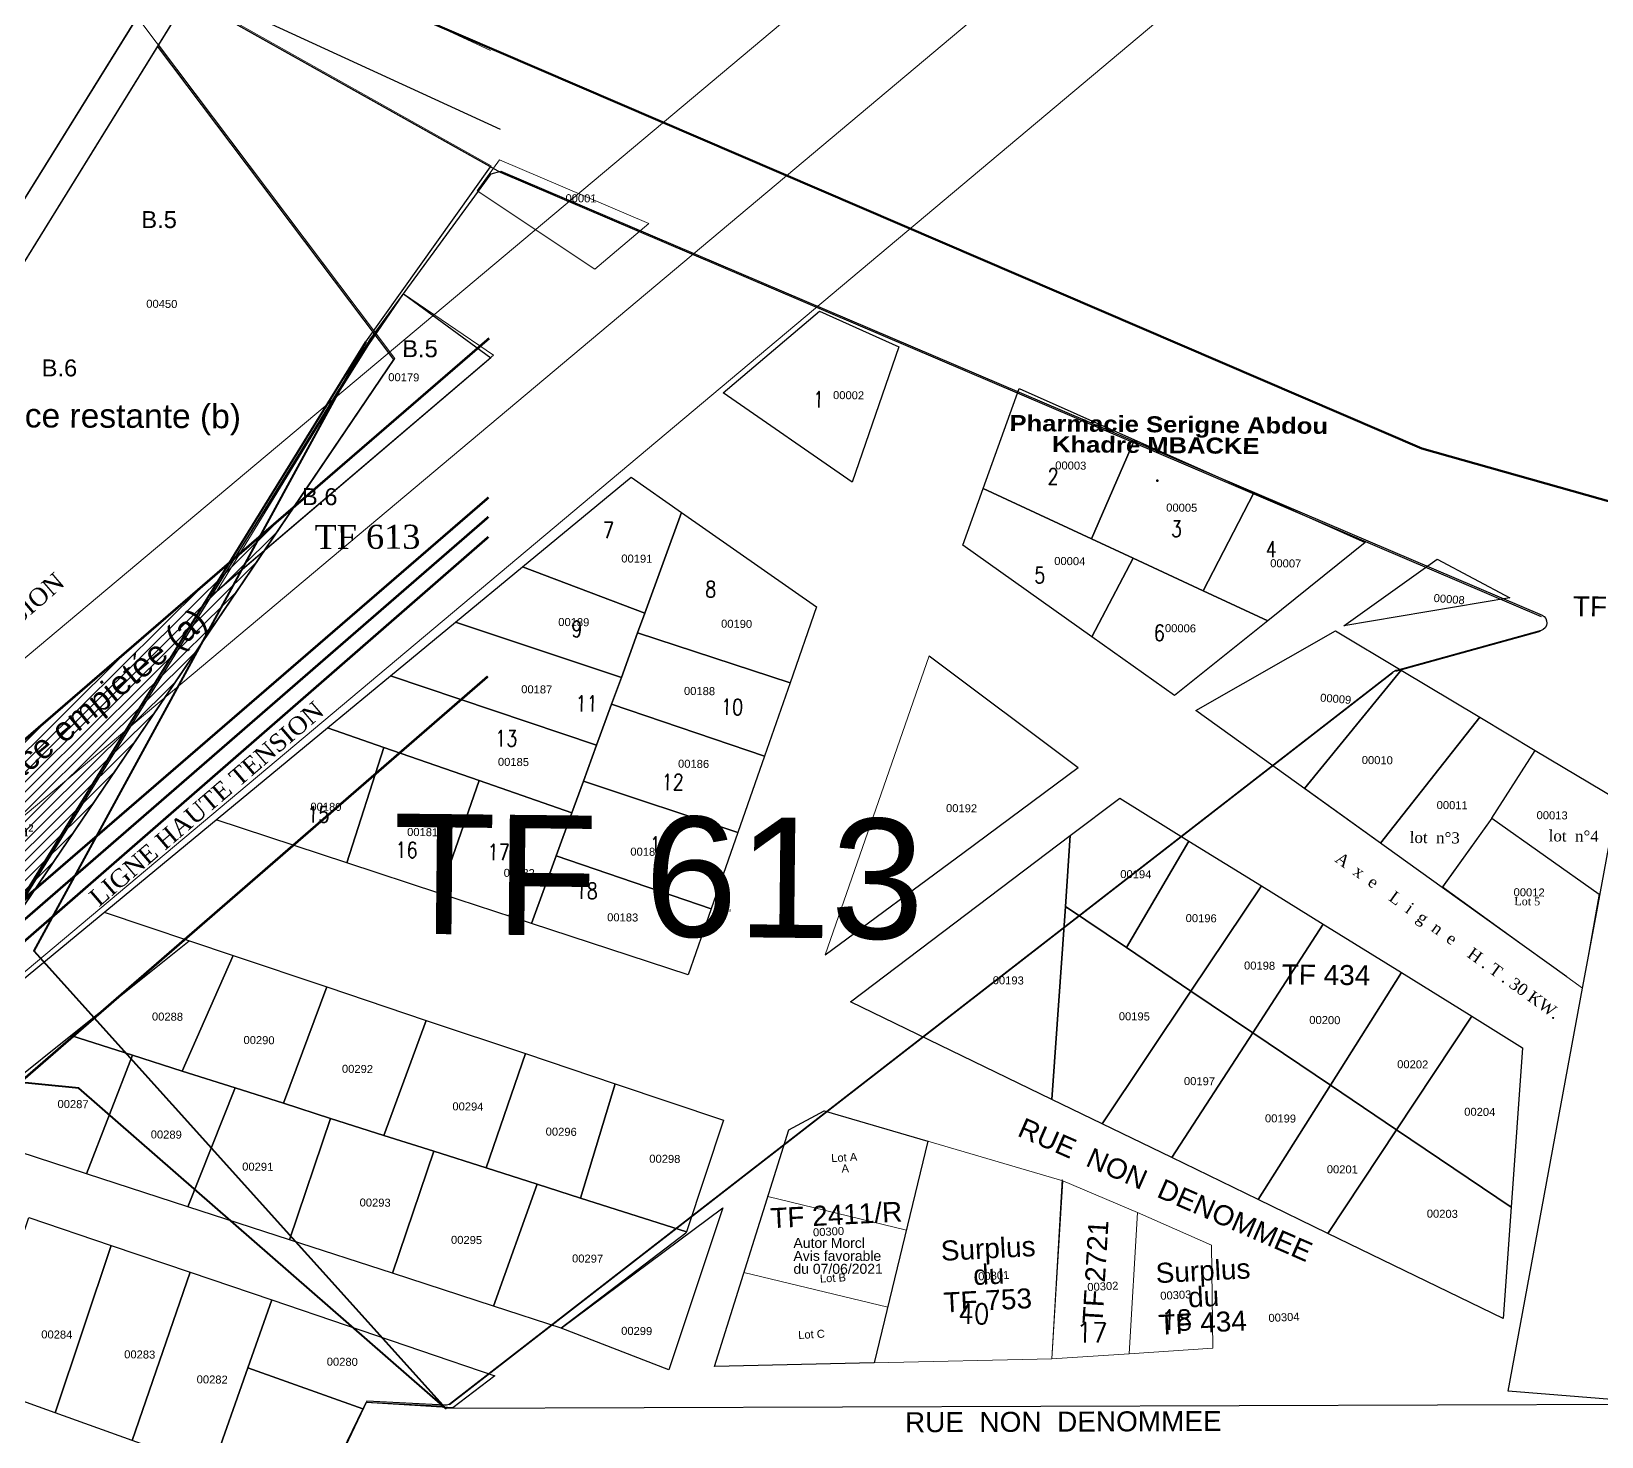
# Model space of a CAD drawing. Header units: metres. Extents: x 251686 to 255059, y 1627526 to 1631912.
# Drawn here: x 253995.3 to 254191.5, y 1628502.6 to 1628678.1 of the extents above; entities that cross this region are included whole.
import ezdxf
from ezdxf.enums import TextEntityAlignment as Align

# ---------------------------------------------------------------- set-up
doc = ezdxf.new("R2010")
doc.units = ezdxf.units.M
doc.header["$MEASUREMENT"] = 0
for name, color, linetype in [('A_revoir_niveau_0', 7, 'Continuous'), ('limites_parcelles', 7, 'Continuous'), ('limites_sections', 7, 'Continuous'), ('limites_tf', 7, 'Continuous'), ('numero_lot', 7, 'Continuous'), ('numero_parcelle', 7, 'Continuous'), ('toponymie', 7, 'Continuous')]:
    doc.layers.add(name, color=color, linetype=linetype)
for name, color, linetype, lineweight in [('Autorisation de Morceller', 7, 'Continuous', 0), ('Bat-dur', 7, 'Continuous', 0), ('Cotation Linéaire', 7, 'Continuous', 0), ('emprise_ht_pik_rufisque', 7, 'Continuous', 0), ('Limite L D TF', 5, 'Continuous', 13), ('LimiteTF', 4, 'Continuous', 13), ('LOTIS', 7, 'Continuous', 0), ('Légendes', 7, 'Continuous', 0), ('MORCELLEMENT', 7, 'Continuous', 0), ('Nom_rues', 7, 'Continuous', 0), ('Numero_TF', 7, 'Continuous', 0), ('Parcelles_Ruf', 7, 'Continuous', 0), ('POTEAU H.T', 1, 'Continuous', 30), ('ROUTE BITUME', 4, 'Continuous', 30), ('Régularisation', 1, 'Continuous', 40), ('superficie occpee par la SENELEC', 6, 'Continuous', 40), ('Traitement', 7, 'Continuous', 0)]:
    doc.layers.add(name, color=color, linetype=linetype, lineweight=lineweight)
doc.layers.add('Lignes HT Vectorisées', color=6, linetype='Continuous', lineweight=0, true_color=0xff00ff)
doc.styles.add('CovaListArial', font='FANCY.shx', dxfattribs={"height": 2.116667})
doc.styles.get("Standard").update_dxf_attribs({"font": 'txt.shx'})
doc.styles.add('Style-Arial', font='arial.ttf')
doc.styles.add('Style-Arial Black', font='')
doc.styles.add('Style-FANCY', font='times.ttf')
doc.styles.add('Style-STANDARD', font='STANDARD.shx')
doc.styles.add('StyleArial', font='arial.ttf')
doc.styles.get('Style-Arial Black').set_extended_font_data('Arial Black')
pattern_1 = [(45, (36.678519, -6.890117999999998), (-0.0618731868567072, 0.0618731868567072), [])]

# ---------------------------------------------------------------- blocks, each defined once
blk = doc.blocks.new('*U80')
at = {"layer": 'Parcelles_Ruf'}
for points in [[(8.755189, 26.629339, 5e-05), (27.327307, 18.366291, 5e-05), (20.489506, 12.76814, 5e-05), (5.915375, 22.789315, 5e-05)], [(-27.327303, -26.629396, 5e-05), (-7.543409, 4.581378, 5e-05), (-3.486517, 10.068556, 5e-05), (7.64073, 2.233151, 5e-05)]]:
    blk.add_3dface(points, dxfattribs=at)
blk = doc.blocks.new('*U86')
at = {"layer": 'LimiteTF', "color": 5, "linetype": 'Continuous', "lineweight": 30}
for p, q in [((-2.795924, 9.377816), (-1.300355, 11.471031)), ((-1.300355, 11.471031), (-1.18072, 11.505284)), ((-1.180721, 11.505284), (11.887851, 6.092053)), ((-7.882678, 0.965442), (-2.800132, 9.371423)), ((11.877272, 5.903575), (10.074816, 5.384165)), ((10.040383, 5.366438), (-1.650024, -3.901211))]:
    blk.add_line(p, q, dxfattribs=at)
at = {"layer": 'LimiteTF', "color": 5, "linetype": 'Continuous', "lineweight": 30, "flags": 128}
blk.add_lwpolyline([(-1.716286, -3.922762), (-2.69315, -3.8823), (-2.69315, -3.8823), (-6.188048, -11.451939)], dxfattribs=at)
at = {"layer": 'LimiteTF', "color": 5, "linetype": 'Continuous', "lineweight": 30, "extrusion": (0, 0, -1)}
for centre, start, end in [((2.714558, 9.319682), 31.158609, 35.545201), ((-11.849582, 5.999665), 112.500193, 253.924715), ((1.712147, -3.822848), 231.594142, 272.371842)]:
    blk.add_arc(centre, 0.1, start, end, dxfattribs=at)
at = {"layer": 'LimiteTF', "color": 5, "linetype": 'Continuous', "lineweight": 30}
blk.add_arc((10.102506, 5.288075), 0.1, 106.075285, 128.405858, dxfattribs=at)
blk = doc.blocks.new('*U85')
at = {"layer": 'LimiteTF', "color": 5, "linetype": 'Continuous', "lineweight": 30, "xscale": 10, "yscale": 10, "zscale": 10, "rotation": 359.3981}
blk.add_blockref('*U86', (96.339031, -0.393689), dxfattribs=at)
blk = doc.blocks.new('*U103')
at = {"lineweight": 0, "ltscale": 10}
h = blk.add_hatch(dxfattribs=at)
h.set_pattern_fill('ANSI31', color=2, pattern_type=2)
h.set_pattern_definition(pattern_1)
h.paths.add_polyline_path([(4.940243230394115, -2.412007330101914), (-2.145328616930783, -8.585068864776986), (-0.5740138481123723, -9.205577514105244), (1.715086840315051, -7.211277023830915)])
h.paths.add_polyline_path([(0.4815962941574982, -6.760589586629066), (0.481771055430727, -6.783436048979637), (0.4819458167003178, -6.806282511330208), (0.3912747276444861, -6.837198009568965), (0.3933369124279125, -7.106786497519351, -0.4164557489894626), (0.4142215537904123, -7.127511995320674, -0.9999999999999998), (0.3727693454748078, -7.127511995320674, -0.4119749250386742), (0.3933369124206365, -7.106786497519351), (0.3912747276444861, -6.837198009568965), (0.3006036385959305, -6.868113507807719), (0.3004288773227017, -6.845267045428045), (0.3002541160567489, -6.822420583048368)])
h.paths.add_polyline_path([(0.6716523056529696, -6.637128380825742), (1.687117023291648, -6.629360705352154), (1.684709868921344, -6.314674495864892), (0.6692451512681146, -6.322442171309376)], flags=9)
h = blk.add_hatch(dxfattribs=at)
h.set_pattern_fill('ANSI31', color=2, pattern_type=2)
h.set_pattern_definition(pattern_1)
h.paths.add_polyline_path([(1.283041666134521, -7.854191989812533), (1.715086840315051, -7.211277023830915), (-0.5740138481123723, -9.205577514105244), (-0.3583881522354204, -9.290727613872148)])
h = blk.add_hatch(dxfattribs=at)
h.set_pattern_fill('ANSI31', color=2, pattern_type=2)
h.set_pattern_definition(pattern_1)
h.paths.add_polyline_path([(0.8377439824762403, -8.516827663697768), (1.283041666145436, -7.854191989812533), (-0.3583881522354204, -9.290727613872148), (-0.140849791092478, -9.376633020816369)])
h = blk.add_hatch(dxfattribs=at)
h.set_pattern_fill('ANSI31', color=2, pattern_type=2)
h.set_pattern_definition(pattern_1)
h.paths.add_polyline_path([(0.6997467913824948, -8.722177624120379), (0.8377439824762403, -8.516827663697768), (-0.140849791092478, -9.376633020816369), (0.0939836949182791, -9.46936823343276)])
at = {"color": 2, "lineweight": 0, "ltscale": 10, "flags": 128}
for points in [[(1.30241, 7.506375), (-1.336411, 8.970377), (-0.873562, 8.837548), (-0.974463, 8.668591)], [(3.849123, 5.167233), (6.766863, 3.973559), (6.517786, 4.193907), (6.437809, 4.042812)]]:
    blk.add_lwpolyline(points, dxfattribs=at)
for points in [[(-0.13193, 4.962542), (-4.986409, -7.463133), (0.093984, -9.469368), (0.699747, -8.722178), (6.185739, -0.558618), (2.130388, 4.77532), (0.71608, 5.209306), (0.385645, 4.827385), (-0.13193, 4.962542)], [(2.952021, 3.69464), (2.130388, 4.77532), (0.71608, 5.209306), (0.385645, 4.827385), (-0.13193, 4.962542), (-3.081222, -2.586557), (-2.328527, -1.332666), (-0.811341, -2.417331), (2.952021, 3.69464)], [(3.292087, 4.246932), (3.663029, 4.077573), (-0.465849, -2.657532), (0.125349, -3.103299), (-1.101683, -5.150605), (-1.089287, -5.876714), (-1.676583, -6.081999), (-4.128617, -4.331378), (-2.328527, -1.332666), (-0.811341, -2.417331), (3.292087, 4.246932)], [(3.215681, 3.347851), (-0.465849, -2.657532), (0.125349, -3.103299), (-1.101683, -5.150605), (-1.089287, -5.876714), (-1.676583, -6.081999), (-3.842654, -4.53554), (-4.986409, -7.463133), (-2.145329, -8.585069), (0.093984, -9.469368), (0.699747, -8.722178), (4.940243, -2.412007), (6.185739, -0.558618), (3.215681, 3.347851)]]:
    blk.add_lwpolyline(points, close=True, dxfattribs=at)
at = {"layer": 'Bat-dur', "color": 2, "lineweight": 0, "ltscale": 10, "flags": 128}
for points in [[(-2.244228, 5.545252), (-1.992482, 6.400811), (-1.766063, 6.888414), (0.833891, 5.364298), (0.674238, 4.996635), (0.320935, 4.844767), (-0.132506, 4.961068), (-2.244228, 5.545252)], [(-2.244228, 5.545252), (-1.992482, 6.400811), (-1.766063, 6.888414), (0.833891, 5.364298), (0.674238, 4.996635), (0.320935, 4.844767), (-0.132506, 4.961068), (-2.244228, 5.545252)], [(-2.244228, 5.545252), (-1.992482, 6.400811), (-1.766063, 6.888414), (0.833891, 5.364298), (0.674238, 4.996635), (0.320935, 4.844767), (-0.132506, 4.961068), (-2.244228, 5.545252)], [(-1.964232, 5.467794), (-0.132506, 4.961068)]]:
    blk.add_lwpolyline(points, dxfattribs=at)
at = {"layer": 'POTEAU H.T', "color": 2, "lineweight": 0, "ltscale": 10, "const_width": 0.030001, "flags": 128}
for points in [[(7.364841, -0.29966), (-4.027949, -10.225238)], [(7.364841, -2.289123), (-1.744402, -10.225238)], [(-1.426188, -10.225238), (7.364841, -2.531564)], [(7.364841, -2.782035), (-1.106695, -10.225238)], [(0.851495, -10.225238), (7.364841, -4.524931)]]:
    blk.add_lwpolyline(points, dxfattribs=at)
at = {"layer": 'ROUTE BITUME', "color": 2, "lineweight": 0, "ltscale": 10, "flags": 128}
for points in [[(-2.814588, 10.240186), (-0.768388, 9.12171), (3.2758, 6.944873), (7.364841, 5.075337)], [(7.364841, 4.087717), (2.888813, 6.156212), (-1.158523, 8.277853), (-3.223569, 9.428336)], [(-3.124996, 9.588099), (-1.067052, 8.439151), (2.954675, 6.325035), (7.364841, 4.285938)], [(7.364841, 3.29488), (2.606685, 5.4847), (-1.460841, 7.623117), (-2.549488, 8.20642), (-3.59182, 8.786757)], [(-2.471897, 7.845942), (-3.254159, 4.806805), (-4.010495, 1.999096), (-4.533017, -0.047874), (-5.65842, -4.345234), (-7.379816, -10.225238)], [(-6.755017, -10.225238), (-5.136902, -4.588537), (-4.069038, -0.455564), (-3.467279, 1.87343), (-2.760789, 4.60777), (-2.059003, 7.323906)]]:
    blk.add_lwpolyline(points, dxfattribs=at)
at = {"layer": 'ROUTE BITUME', "color": 2, "lineweight": 0, "ltscale": 10}
for centre, radius, start, end in [((-3.263352, 7.864174), 0.7916655051981282, 358.680362, 25.614296), ((-1.171872, 6.297922), 1.356334915470531, 102.301214, 130.84876)]:
    blk.add_arc(centre, radius, start, end, dxfattribs=at)
at = {"color": 2, "lineweight": 0, "char_height": 0.147386, "width": 3.725282, "attachment_point": 1}
for s, insert, rotation in [('\\fTimes New Roman|b0|i0|c00|p23;RN1 VERS DAKAR', (-0.28244, 8.645458), 330.91694175824085), ('\\fTimes New Roman|b0|i0|c00|p23;ROUTE BITUMEE', (-2.957317, 5.06994), 75.46709785881028), ('\\fTimes New Roman|b0|i0|c00|p23;RN1 VERS THIES', (3.957601, 5.341779), 337.9525073871286), ('\\fTimes New Roman|b0|i0|c00|p23;ROUTE BITUMEE', (-5.111066, -2.960492), 75.46709785881028)]:
    blk.add_mtext(s, dxfattribs=dict(at, insert=insert, rotation=rotation))
at = {"color": 2, "lineweight": 0, "char_height": 0.211671, "attachment_point": 4, "line_spacing_factor": 0.6, "style": 'CovaListArial'}
for s, insert in [('\\fArial|b0|i0|c00|p39;B.3', (0.739632, 5.401724)), ('\\fArial|b0|i0|c00|p39;B.1', (-0.150264, 5.108611)), ('\\fArial|b0|i0|c00|p39;B.4', (2.20117, 4.981585)), ('\\fArial|b0|i0|c00|p39;B.2', (0.490339, 4.639611)), ('\\fArial|b0|i0|c00|p39;B.5', (6.278329, -0.435732)), ('\\fArial|b0|i0|c00|p39;B.6', (5.032833, -2.289121)), ('\\fArial|b0|i0|c00|p39;B.10', (-5.493074, -7.592987)), ('\\fArial|b0|i0|c00|p39;B.9', (-2.783527, -8.675372)), ('\\fArial|b0|i0|c00|p39;B.7', (0.947548, -8.57282)), ('\\fArial|b0|i0|c00|p39;B.8', (0.309987, -9.426156))]:
    blk.add_mtext(s, dxfattribs=dict(at, insert=insert))
at = {"color": 2, "lineweight": 0, "char_height": 0.300007, "attachment_point": 7, "line_spacing_factor": 0.6}
for s, insert, rotation in [('\\fArial|b0|i0|c00|p39;surface restante (b)', (-0.69312, -0.483062), 65.21257818678991), ('\\fArial|b0|i0|c00|p39;surface empietée (a)', (0.977467, -6.416953), 39.64904317427363)]:
    blk.add_mtext(s, dxfattribs=dict(at, insert=insert, rotation=rotation))
at = {"color": 2, "lineweight": 0, "attachment_point": 7, "line_spacing_factor": 0.6}
for s, insert, char_height in [('\\fArial|b0|i0|c00|p39;surface restante (b)', (0.633491, -1.527743), 0.300007), ('\\fArial|b0|i0|c00|p39;Echelle 1/250', (-2.597987, -9.747882), 0.200004)]:
    blk.add_mtext(s, dxfattribs=dict(at, insert=insert, char_height=char_height))
at = {"layer": 'Légendes', "color": 2, "lineweight": 0, "attachment_point": 1}
for s, insert, char_height, width, rotation in [('\\fTimes New Roman|b0|i0|c00|p23;TF 2759R', (-1.834998, 5.781052), 0.200004, 22.351694, 0.43825957979509106), ('\\fTimes New Roman|b0|i0|c00|p23;TF 2400', (-2.452027, 5.11615), 0.300007, 22.351694, 0.43825957979509106), ('\\fTimes New Roman|b0|i0|c00|p23;TF 2400', (-6.398106, 0.382165), 0.300007, 22.351694, 0.43825957979509106), ('\\fTimes New Roman|b0|i0|c00|p23;TF 613', (5.192003, -2.642306), 0.300007, 22.351694, 0.43825957979509106), ('\\fTimes New Roman|b0|i0|c00|p23;TF 2160', (-2.950903, -3.541216), 0.45001, 5.587923, 0.43825957979509106), ('\\fTimes New Roman|b0|i0|c00|p23;LIGNE HAUTE TENSION', (2.372954, -7.264996), 0.221078, 5.587923, 40.83824549619084), ('\\fTimes New Roman|b0|i0|c00|p23;TF 500R', (-4.777421, -8.555171), 0.200004, 22.351694, 0.43825957979509106)]:
    blk.add_mtext(s, dxfattribs=dict(at, insert=insert, char_height=char_height, width=width, rotation=rotation))
at = {"layer": 'superficie occpee par la SENELEC', "color": 2, "lineweight": 0, "insert": (0.732231, -6.405352), "char_height": 0.147386, "width": 3.725282, "attachment_point": 1, "rotation": 0.43825957979509106}
blk.add_mtext('\\fTimes New Roman|b0|i0|c00|p23;1037,11m²', dxfattribs=at)
blk = doc.blocks.new('*U102')
at = {"layer": 'Limite L D TF', "color": 2, "linetype": 'Continuous', "lineweight": 0, "flags": 128}
blk.add_lwpolyline([(11.134874, 14.529375), (7.1186, 7.88375), (7.7126, 7.44175), (6.4986, 5.38675), (6.5156, 4.66075), (5.8856, 4.45175), (3.747502, 5.985277), (2.635478, 3.067794), (2.6536, 3.05675), (7.732369, 1.088266), (8.3216, 1.82775), (13.4026, 10.24575), (14.937218, 12.447482), (11.134874, 14.529375)], close=True, dxfattribs=at)
at = {"layer": 'ROUTE BITUME', "color": 2, "lineweight": 0, "ltscale": 10, "rotation": 0.3633}
blk.add_blockref('*U103', (7.567589, 10.544182), dxfattribs=at)

msp = doc.modelspace()

# ---------------------------------------------------------------- linework, layer by layer
at = {"layer": 'A_revoir_niveau_0', "color": 7}
msp.add_line((254177.781418, 1628579.812164), (254191.21141, 1628570.342878), dxfattribs=at)
at = {"layer": 'A_revoir_niveau_0', "color": 1, "lineweight": 30, "ltscale": 10, "flags": 128}
msp.add_lwpolyline([(254011.055122, 1628676.309282), (253973.99005, 1628616.409286), (253979.88342, 1628611.927032), (253967.527943, 1628591.505246), (253967.62167, 1628584.2437), (253961.740209, 1628582.215327), (253940.14409, 1628597.769983), (253928.584719, 1628568.541946), (253956.948558, 1628557.204368), (253979.304662, 1628548.268198), (253985.393356, 1628555.714813), (254028.06073, 1628618.63938), (254040.592762, 1628637.121247), (254011.055122, 1628676.309282)], close=True, dxfattribs=at)
at = {"layer": 'A_revoir_niveau_0', "color": 3, "linetype": 'Continuous', "lineweight": 0, "flags": 128}
msp.add_lwpolyline([(254094.502959, 1628562.768202), (254107.476789, 1628600.095006)], dxfattribs=at)
at = {"layer": 'A_revoir_niveau_0', "color": 1, "const_width": 0.0015, "flags": 128}
msp.add_lwpolyline([(254177.781418, 1628579.812164), (254191.21141, 1628570.342878), (254189.139124, 1628558.605551), (254171.622495, 1628571.237196), (254177.781418, 1628579.812164)], close=True, dxfattribs=at)
at = {"layer": 'A_revoir_niveau_0', "color": 7, "flags": 128}
msp.add_lwpolyline([(254177.781418, 1628579.812164), (254191.21141, 1628570.342878)], dxfattribs=at)
at = {"layer": 'A_revoir_niveau_0', "color": 1, "linetype": 'Continuous', "lineweight": 120}
msp.add_point((254136, 1628622), dxfattribs=at)
at = {"layer": 'Autorisation de Morceller', "color": 1, "linetype": 'Continuous', "lineweight": 13, "flags": 128}
msp.add_lwpolyline([(254094.37, 1628543.25), (254107.33, 1628539.46), (254104.64, 1628528.36), (254102.31, 1628518.73), (254100.63, 1628511.79), (254080.64, 1628511.3), (254084.34, 1628523.08), (254087.31, 1628532.55), (254089.93, 1628540.88), (254094.37, 1628543.25)], close=True, dxfattribs=at)
at = {"layer": 'Autorisation de Morceller', "color": 1, "linetype": 'Continuous', "lineweight": 13}
msp.add_3dface([(254104.64, 1628528.36), (254102.31, 1628518.73), (254084.34, 1628523.08), (254087.31, 1628532.55)], dxfattribs=at)
at = {"layer": 'emprise_ht_pik_rufisque', "color": 1}
for p, q in [((253915.366918, 1628533.451526), (254251.221757, 1628815.265049)), ((254251.86931, 1628776.646285), (253925.76349, 1628503.013099))]:
    msp.add_line(p, q, dxfattribs=at)
at = {"layer": 'Lignes HT Vectorisées', "color": 5, "flags": 128}
msp.add_lwpolyline([(252238.115739, 1628531.228315), (252321.664095, 1628595.659757), (252410.120553, 1628620.071574), (252571.302761, 1628537.021918), (252902.604681, 1628559.741733), (253211.374286, 1628546.512525), (253598.517543, 1628531.074514), (253921.490958, 1628519.009106), (254251.545533, 1628795.955667)], dxfattribs=at)
at = {"layer": 'limites_parcelles'}
for p, q in [((254140.787846, 1628593.27304), (254158.276935, 1628603.242075)), ((254158.276935, 1628603.242075), (254166.487463, 1628598.318686)), ((254166.487463, 1628598.318686), (254154.374133, 1628583.524346)), ((254171.5879, 1628571.186356), (254140.787846, 1628593.27304)), ((254163.86799, 1628576.722295), (254176.28749, 1628592.454973)), ((254176.28749, 1628592.454973), (254183.225386, 1628588.295964)), ((253980.243357, 1628548.167079), (254032.279667, 1628591.100445)), ((254032.279667, 1628591.100445), (254039.323542, 1628588.657166)), ((254039.323542, 1628588.657166), (254034.703696, 1628574.25666)), ((254177.781418, 1628579.812164), (254183.225386, 1628588.295964)), ((254183.225386, 1628588.295964), (254193.502258, 1628582.145976)), ((254034.703696, 1628574.25666), (254018.361087, 1628579.616705)), ((254177.781418, 1628579.812164), (254171.5879, 1628571.186356)), ((254187.189935, 1628560.011156), (254171.5879, 1628571.186356)), ((254004.387723, 1628568.087764), (254020.49677, 1628562.678422)), ((254000.214164, 1628552.670954), (254015.026427, 1628564.515338)), ((254020.49677, 1628562.678422), (254014.136643, 1628548.236079)), ((254007.917909, 1628550.22079), (254000.214164, 1628552.670954)), ((254014.136643, 1628548.236079), (254007.917909, 1628550.22079))]:
    msp.add_line(p, q, dxfattribs=at)
at = {"layer": 'limites_parcelles', "flags": 128}
for points in [[(254133.125482, 1628627.10018), (254148.044914, 1628620.465099), (254141.728044, 1628608.252105), (254132.991198, 1628612.312905), (254127.786749, 1628614.716995), (254133.125482, 1628627.10018)], [(254127.786749, 1628614.716995), (254132.991198, 1628612.312905), (254127.82914, 1628602.487647), (254111.689926, 1628613.925026), (254114.233603, 1628621.00785), (254127.786749, 1628614.716995)], [(254076.536659, 1628618.026242), (254093.402286, 1628606.251314), (254090.093512, 1628596.756688), (254071.050203, 1628602.984836), (254071.945796, 1628605.445271), (254076.536659, 1628618.026242)], [(254071.945796, 1628605.445271), (254071.050203, 1628602.984836), (254069.032385, 1628597.426388), (254048.285987, 1628604.302248), (254056.667462, 1628611.224173), (254071.945796, 1628605.445271)], [(254141.728044, 1628608.252105), (254149.818253, 1628604.508024), (254138.151658, 1628595.150595), (254127.82914, 1628602.487647), (254132.991198, 1628612.312905), (254141.728044, 1628608.252105)], [(254069.032385, 1628597.426388), (254067.797677, 1628594.08957), (254065.924108, 1628588.93958), (254040.156756, 1628597.597671), (254048.285987, 1628604.302248), (254069.032385, 1628597.426388)], [(254090.093512, 1628596.756688), (254086.897949, 1628587.570854), (254067.797677, 1628594.08957), (254069.032385, 1628597.426388), (254071.050203, 1628602.984836), (254090.093512, 1628596.756688)], [(254065.924108, 1628588.93958), (254064.287587, 1628584.467057), (254062.846452, 1628580.512448), (254051.229447, 1628584.533304), (254039.323542, 1628588.657166), (254032.279667, 1628591.100445), (254040.156756, 1628597.597671), (254065.924108, 1628588.93958)], [(254189.139124, 1628558.605551), (254190.784129, 1628567.460895), (254193.462429, 1628581.930659), (254196.603432, 1628598.911046), (254217.484445, 1628587.271193), (254216.962145, 1628543.107284), (254216.053218, 1628541.28455), (254206.214189, 1628506.125263), (254179.823201, 1628508.247597), (254189.139124, 1628558.605551)], [(254086.897949, 1628587.570854), (254083.568762, 1628578.036445), (254064.287587, 1628584.467057), (254065.924108, 1628588.93958), (254067.797677, 1628594.08957), (254086.897949, 1628587.570854)], [(254062.846452, 1628580.512448), (254060.870295, 1628575.113551), (254057.792534, 1628566.676421), (254046.332785, 1628570.435659), (254051.229447, 1628584.533304), (254062.846452, 1628580.512448)], [(254083.568762, 1628578.036445), (254080.249572, 1628568.501932), (254060.870295, 1628575.113551), (254062.846452, 1628580.512448), (254064.287587, 1628584.467057), (254083.568762, 1628578.036445)], [(254125.111147, 1628577.66301), (254131.299166, 1628582.318026), (254139.932573, 1628576.96842), (254132.124418, 1628563.661085), (254124.498724, 1628568.800194), (254125.111147, 1628577.66301)], [(254129.10496, 1628541.644561), (254122.807405, 1628544.699999), (254124.498724, 1628568.800194), (254132.124418, 1628563.661085), (254140.196894, 1628558.217341), (254129.10496, 1628541.644561)], [(254032.204697, 1628558.74661), (254026.783444, 1628544.204478), (254020.754046, 1628546.127219), (254014.136643, 1628548.236079), (254020.49677, 1628562.678422), (254032.204697, 1628558.74661)], [(254044.639974, 1628554.567229), (254039.330473, 1628540.193917), (254032.673287, 1628542.32319), (254026.783444, 1628544.204478), (254032.204697, 1628558.74661), (254044.639974, 1628554.567229)], [(254057.035573, 1628550.41826), (254052.106831, 1628536.120968), (254045.569204, 1628538.208997), (254039.330473, 1628540.193917), (254044.639974, 1628554.567229), (254057.035573, 1628550.41826)], [(254014.136643, 1628548.236079), (254020.754046, 1628546.127219), (254014.839657, 1628531.280261), (254002.183797, 1628535.401948), (254007.917909, 1628550.22079), (254014.136643, 1628548.236079)], [(254057.035573, 1628550.41826), (254068.255266, 1628546.651527), (254063.906513, 1628532.358183), (254058.515006, 1628534.084285), (254052.106831, 1628536.120968), (254057.035573, 1628550.41826)], [(254026.783444, 1628544.204478), (254032.673287, 1628542.32319), (254027.555296, 1628527.137952), (254014.839657, 1628531.280261), (254020.754046, 1628546.127219), (254026.783444, 1628544.204478)], [(254039.330473, 1628540.193917), (254045.569204, 1628538.208997), (254040.420593, 1628522.964084), (254027.555296, 1628527.137952), (254032.673287, 1628542.32319), (254039.330473, 1628540.193917)], [(254080.64, 1628511.3), (254089.93, 1628540.88), (254094.37, 1628543.25), (254107.33, 1628539.46), (254100.63, 1628511.79), (254080.64, 1628511.3)], [(254053.036566, 1628518.852813), (254040.420593, 1628522.964084), (254045.569204, 1628538.208997), (254052.106831, 1628536.120968), (254058.515006, 1628534.084285), (254053.036566, 1628518.852813)], [(254077.089764, 1628527.991015), (254061.507028, 1628516.094676), (254053.036566, 1628518.852813), (254058.515006, 1628534.084285), (254063.906513, 1628532.358183), (254077.141319, 1628528.140464), (254077.089764, 1628527.991015)], [(254017.877046, 1628498.471504), (254007.865549, 1628502.075645), (254015.124255, 1628523.098024), (254025.317281, 1628519.641975), (254022.338979, 1628511.153812), (254017.877046, 1628498.471504)], [(254053.225862, 1628510.161615), (254047.954443, 1628506.146979), (254037.112645, 1628506.840044), (254036.704067, 1628506.014381), (254022.338979, 1628511.153812), (254025.317281, 1628519.641975), (254053.225862, 1628510.161615)]]:
    msp.add_lwpolyline(points, close=True, dxfattribs=at)
at = {"layer": 'limites_parcelles'}
for points in [[(254093.787412, 1628643.163991), (254103.710371, 1628638.740847), (254097.874369, 1628621.823257), (254081.752126, 1628632.970484)], [(254118.713654, 1628633.509985), (254133.125482, 1628627.10018), (254127.786749, 1628614.716995), (254114.233603, 1628621.00785)], [(254070.243085, 1628622.421518), (254076.536659, 1628618.026242), (254071.945796, 1628605.445271), (254056.667462, 1628611.224173)], [(254148.044914, 1628620.465099), (254161.978923, 1628614.260262), (254149.818253, 1628604.508024), (254141.728044, 1628608.252105)], [(254159.301831, 1628603.874126), (254170.94563, 1628612.206241), (254180.065154, 1628607.360214)], [(254163.86799, 1628576.722295), (254154.374133, 1628583.524346), (254166.487463, 1628598.318686), (254176.28749, 1628592.454973)], [(254046.332785, 1628570.435659), (254034.703696, 1628574.25666), (254039.323542, 1628588.657166), (254051.229447, 1628584.533304)], [(254124.498724, 1628568.800194), (254122.807405, 1628544.699999), (254097.666863, 1628556.891233), (254125.111147, 1628577.66301)], [(254139.932573, 1628576.96842), (254148.993288, 1628571.364379), (254140.196894, 1628558.217341), (254132.124418, 1628563.661085)], [(254080.249572, 1628568.501932), (254077.363756, 1628560.252782), (254057.792534, 1628566.676421), (254060.870295, 1628575.113551)], [(254148.993288, 1628571.364379), (254156.732611, 1628566.574053), (254147.921838, 1628553.007202), (254140.196894, 1628558.217341)], [(254156.732611, 1628566.574053), (254166.488701, 1628560.532795), (254157.622827, 1628546.476563), (254147.921838, 1628553.007202)], [(254175.311028, 1628555.081228), (254165.893802, 1628540.89076), (254157.622827, 1628546.476563), (254166.488701, 1628560.532795)], [(254137.800145, 1628537.42421), (254129.10496, 1628541.644561), (254140.196894, 1628558.217341), (254147.921838, 1628553.007202)], [(254180.221842, 1628531.24212), (254165.893802, 1628540.89076), (254175.311028, 1628555.081228), (254181.649497, 1628551.155441)], [(254007.917909, 1628550.22079), (254002.183797, 1628535.401948), (253985.42221, 1628540.856356), (254000.214164, 1628552.670954)], [(254148.604478, 1628532.181943), (254137.800145, 1628537.42421), (254147.921838, 1628553.007202), (254157.622827, 1628546.476563)], [(254068.255266, 1628546.651527), (254081.776676, 1628542.110846), (254077.141319, 1628528.140464), (254063.906513, 1628532.358183)], [(254157.319555, 1628527.951385), (254148.604478, 1628532.181943), (254157.622827, 1628546.476563), (254165.893802, 1628540.89076)], [(254180.221842, 1628531.24212), (254179.216704, 1628517.323854), (254157.319555, 1628527.951385), (254165.893802, 1628540.89076)], [(254074.928932, 1628510.892606), (254061.507028, 1628516.094676), (254081.677163, 1628531.162138)], [(253998.242515, 1628505.535746), (253987.93212, 1628509.242996), (253994.957533, 1628529.947838), (254005.250122, 1628526.450754)], [(254007.865549, 1628502.075645), (253998.242515, 1628505.535746), (254005.250122, 1628526.450754), (254015.124255, 1628523.098024)], [(254036.704067, 1628506.014381), (254030.797429, 1628493.827104), (254017.877046, 1628498.471504), (254022.338979, 1628511.153812)]]:
    msp.add_3dface(points, dxfattribs=at)
at = {"layer": 'limites_parcelles', "color": 7, "lineweight": 0}
for points in [[(254107.33, 1628539.46), (254124.204662, 1628534.526482), (254122.801614, 1628512.276838), (254100.63, 1628511.79)], [(254124.204662, 1628534.526482), (254133.5335, 1628530.54126), (254132.480137, 1628512.916142), (254122.801614, 1628512.276838)], [(254133.5335, 1628530.54126), (254142.778571, 1628526.494942), (254142.940068, 1628513.607062), (254132.480137, 1628512.916142)]]:
    msp.add_3dface(points, dxfattribs=at)
at = {"layer": 'limites_sections', "color": 112, "linetype": 'Continuous', "lineweight": 40, "flags": 128}
msp.add_lwpolyline([(254266.730159, 1629287.7978), (254255.5318, 1628934.7207), (254250.7693, 1628842.2487), (254252.604451, 1628732.803901), (254244.313956, 1628604.775537), (254169.035754, 1628626.001151), (253998.556975, 1628699.307072), (253949.11819, 1628726.583729), (253891.317458, 1628762.517835), (253742.585904, 1628844.838708), (253570.655215, 1628943.916078), (253545.430769, 1628958.160463), (253491.693527, 1628988.971109), (253568.742349, 1629208.536363), (253610.604382, 1629237.232821), (253645.724376, 1629332.796864), (253582.750222, 1629367.142066), (253662.593019, 1629378.69766), (253971.493519, 1629433.829493), (254024.768125, 1629444.484354), (254097.221642, 1629442.494943), (254172.484174, 1629409.319252), (254266.730159, 1629287.7978)], close=True, dxfattribs=at)
at = {"layer": 'limites_sections', "color": 112, "linetype": 'Continuous', "lineweight": 40, "extrusion": (8.3902467e-08, 1.878925156e-07, 0.999999999999979), "elevation": 0.327317, "flags": 128}
msp.add_lwpolyline([(254262.032613, 1628116.192678), (254166.418264, 1628175.618587), (254127.468152, 1628196.627242), (254111.3613, 1628174.170812), (254032.48387, 1628219.152912), (253942.258351, 1628268.687297), (253897.943396, 1628292.248732), (253879.127588, 1628301.609786), (253837.103178, 1628319.100647), (253836.323408, 1628343.15576), (253766.757442, 1628373.202598), (253736.007323, 1628381.875383), (253797.545574, 1628539.699144), (253857.921088, 1628652.652234), (253891.317458, 1628762.517835), (253949.11819, 1628726.583729), (253998.556975, 1628699.307072), (254169.035754, 1628626.001151), (254244.313956, 1628604.775537), (254450.417171, 1628512.248797), (254530.322787, 1628477.173188), (254381.885013, 1628242.498279), (254262.032613, 1628116.192678)], close=True, dxfattribs=at)
at = {"layer": 'limites_tf', "color": 5, "linetype": 'Continuous', "lineweight": 30}
for p, q in [((254000.261286, 1628690.627306), (254053.852558, 1628660.548517)), ((254015.558164, 1628683.586225), (254053.864725, 1628665.922842)), ((254053.852561, 1628660.548516), (254183.962407, 1628605.046346)), ((254183.836827, 1628603.162784), (254165.758695, 1628598.158317)), ((254165.412524, 1628597.984675), (254047.541339, 1628506.54137)), ((254221.05067, 1628506.637774), (254047.075057, 1628506.065347))]:
    msp.add_line(p, q, dxfattribs=at)
at = {"layer": 'limites_tf', "color": 7, "linetype": 'Continuous', "lineweight": 0}
for p, q in [((254122.801614, 1628512.276838), (254124.099651, 1628534.670202)), ((254133.5335, 1628530.54126), (254132.480137, 1628512.916142))]:
    msp.add_line(p, q, dxfattribs=at)
at = {"layer": 'limites_tf', "color": 5, "linetype": 'Continuous', "lineweight": 30, "flags": 128}
for points in [[(253985.596176, 1628692.336729), (253982.816556, 1628691.220595), (253982.726345, 1628691.244554), (253982.721221, 1628691.24259), (253982.722046, 1628691.245696), (253977.392298, 1628692.661223), (253977.391353, 1628692.657666), (253947.524591, 1628616.70698), (253955.419142, 1628629.735011), (253970.545373, 1628618.825508), (254011.314262, 1628684.423682), (254000.261286, 1628690.627306), (254000.240253, 1628690.633856), (253989.604167, 1628693.946106), (253986.00722, 1628692.50178), (253985.596176, 1628692.336729)], [(254014.848818, 1628682.439867), (253973.99018, 1628616.409188), (253979.88342, 1628611.927032), (253967.528213, 1628591.505696), (253967.621938, 1628584.244311), (253961.300331, 1628582.220607), (253940.081622, 1628597.779633), (253928.655516, 1628568.723234), (253928.83557, 1628568.610897), (253979.413674, 1628548.393617), (253985.383337, 1628555.726155), (254037.074839, 1628639.367754), (254052.651458, 1628661.222651), (254014.848818, 1628682.439867)]]:
    msp.add_lwpolyline(points, close=True, dxfattribs=at)
msp.add_lwpolyline([(254046.876499, 1628506.332829), (254037.112645, 1628506.840044), (254037.112645, 1628506.840044), (254001.370412, 1628431.514963)], dxfattribs=at)
at = {"layer": 'limites_tf', "color": 7, "linetype": 'Continuous', "lineweight": 30}
msp.add_arc((254188.286259, 1628545.586967), 0.9998560889430471, 172.32831, 172.844383, dxfattribs=at)
at = {"layer": 'limites_tf', "color": 5, "linetype": 'Continuous', "lineweight": 30}
msp.add_3dface([(254041.787927, 1628645.348573), (254052.724435, 1628637.343244), (254017.71931, 1628607.529326), (254037.451141, 1628639.013781)], dxfattribs=at)
at = {"layer": 'LOTIS', "color": 3, "linetype": 'Continuous', "lineweight": 30}
msp.add_line((254107.476789, 1628600.095006), (254126.105627, 1628586.171786), dxfattribs=at)
at = {"layer": 'LOTIS', "color": 3, "linetype": 'Continuous', "lineweight": 30, "flags": 128}
msp.add_lwpolyline([(254094.502959, 1628562.768202), (254111.865693, 1628575.5966), (254126.105627, 1628586.171786)], dxfattribs=at)
at = {"layer": 'MORCELLEMENT', "color": 7, "linetype": 'Continuous', "lineweight": 0}
for p, q in [((254171.622495, 1628571.237196), (254177.781418, 1628579.812164)), ((254177.781418, 1628579.812164), (254191.21141, 1628570.342878)), ((254189.139124, 1628558.605551), (254171.622495, 1628571.237196)), ((254191.21141, 1628570.342878), (254189.139124, 1628558.605551))]:
    msp.add_line(p, q, dxfattribs=at)
at = {"layer": 'MORCELLEMENT', "color": 2, "linetype": 'Continuous', "lineweight": 40, "flags": 128}
msp.add_lwpolyline([(254037.074709, 1628639.367852), (253995.60301, 1628563.269311), (254047.064927, 1628506.06555), (254001.202951, 1628546.099536), (253979.304436, 1628548.259698), (253985.383102, 1628555.716253), (254037.074709, 1628639.367852)], close=True, dxfattribs=at)
at = {"layer": 'MORCELLEMENT', "color": 1, "linetype": 'Continuous', "lineweight": 0, "flags": 128}
msp.add_lwpolyline([(254190.905393, 1628568.609612), (254189.139124, 1628558.605551), (254171.622495, 1628571.237196), (254177.781418, 1628579.812164), (254191.21141, 1628570.342878)], dxfattribs=at)
at = {"layer": 'Traitement', "color": 7, "lineweight": 0}
msp.add_line((254122.801614, 1628512.276838), (254132.480137, 1628512.916142), dxfattribs=at)

# ---------------------------------------------------------------- block references
at = {"layer": 'limites_parcelles', "rotation": 0.88}
msp.add_blockref('*U80', (254045.428668, 1628635.334752, -5e-05), dxfattribs=at)
at = {"layer": 'limites_tf', "color": 2, "linetype": 'Continuous', "lineweight": 0, "xscale": 10, "yscale": 10, "zscale": 10, "rotation": 359.3981}
msp.add_blockref('*U102', (253902.089033, 1628538.45786), dxfattribs=at)
at = {"layer": 'limites_tf', "color": 5, "linetype": 'Continuous', "lineweight": 30}
msp.add_blockref('*U85', (253968.22057, 1628545.905695), dxfattribs=at)

# ---------------------------------------------------------------- texts
at = {"layer": 'Autorisation de Morceller', "color": 7, "linetype": 'Continuous', "lineweight": 13, "style": 'Style-Arial'}
for s, p in [('Lot A', (254095.210328, 1628537.855725)), ('A', (254096.497201, 1628536.540542)), ('Lot B', (254093.801934, 1628522.799027)), ('Lot C', (254091.084683, 1628515.755294))]:
    msp.add_text(s, height=1, rotation=2.9481, dxfattribs=at).set_placement(p, align=Align.TOP_LEFT)
at = {"layer": 'Cotation Linéaire', "color": 7, "insert": (254172.723615, 1628565.777512), "char_height": 1.499784, "attachment_point": 2, "rotation": 324.2037739666326, "line_spacing_factor": 0.6}
msp.add_mtext('\\fTimes New Roman|b0|i0|c00|p23;A  x  e    L  i  g  n  e    H . T . 30 KW.', dxfattribs=at)
at = {"layer": 'LOTIS', "color": 3, "linetype": 'Continuous', "lineweight": 0, "insert": (254080.808123, 1628568.495199), "char_height": 0.246028, "attachment_point": 1, "rotation": 358.66809718583, "line_spacing_factor": 0.72, "style": 'Style-FANCY'}
msp.add_mtext('\\fArial|b1|i0|c00|p39;MEDINEP12', dxfattribs=at)
at = {"layer": 'Légendes', "insert": (253969.978926, 1628586.314295), "char_height": 2.210784, "width": 55.879235, "attachment_point": 1, "rotation": 40.83962522831548}
msp.add_mtext('\\fTimes New Roman|b0|i0|c00|p23;LIGNE HAUTE TENSION', dxfattribs=at)
at = {"layer": 'Nom_rues', "color": 7, "linetype": 'Continuous', "lineweight": 0, "style": 'StyleArial'}
msp.add_text('RUE  NON  DENOMMEE', height=2.49964, rotation=336.3623, dxfattribs=at).set_placement((254118.370039, 1628540.19183))
msp.add_text('RUE  NON  DENOMMEE', height=2.49964, rotation=0.229122, dxfattribs=at).set_placement((254104.452608, 1628505.601818), align=Align.TOP_LEFT)
at = {"layer": 'numero_lot', "color": 7, "linetype": 'Continuous', "lineweight": 0, "style": 'Style-STANDARD', "width": 0.888889}
for s, p in [('1', (254093.655764, 1628632.146504)), ('2', (254122.96797, 1628622.532854)), ('3', (254138.38508, 1628615.990618)), ('7', (254067.403528, 1628615.808722)), ('4', (254150.231301, 1628613.4249)), ('5', (254121.307564, 1628610.203889)), ('8', (254080.184849, 1628608.444371)), ('9', (254063.453247, 1628603.46756)), ('6', (254136.251037, 1628602.985577)), ('11', (254064.675716, 1628594.1471)), ('10', (254082.851785, 1628593.724503)), ('13', (254054.631279, 1628589.800054)), ('12', (254075.437808, 1628584.343095)), ('15', (254031.154728, 1628580.301328)), ('16', (254042.172272, 1628575.857207)), ('17', (254053.679424, 1628575.589663)), ('14', (254073.947705, 1628576.525314)), ('18', (254064.687844, 1628570.753133))]:
    msp.add_text(s, height=1.99971, rotation=359.40223, dxfattribs=at).set_placement(p, align=Align.MIDDLE_CENTER)
at = {"layer": 'numero_lot', "color": 7, "linetype": 'Continuous', "lineweight": 0, "style": 'Style-FANCY'}
msp.add_text('Lot 5', height=0.999856, rotation=359.40223, dxfattribs=at).set_placement((254182.223301, 1628569.447269), align=Align.MIDDLE_CENTER)
at = {"layer": 'numero_lot', "color": 7, "linetype": 'Continuous', "lineweight": 0, "style": 'Style-STANDARD'}
for s, p in [('40', (254111.106891, 1628516.678022)), ('17', (254125.857619, 1628514.329528)), ('18', (254136.415346, 1628515.905925))]:
    msp.add_text(s, height=2.49964, rotation=359.40223, dxfattribs=at).set_placement(p)
at = {"layer": 'numero_lot', "color": 7, "linetype": 'Continuous', "lineweight": 0, "char_height": 1.399799, "attachment_point": 5, "rotation": 359.40222254175734, "line_spacing_factor": 0.6}
for s, insert in [('\\fTimes New Roman|b0|i0|c00|p23;lot  n°3', (254170.668246, 1628577.391764)), ('\\fTimes New Roman|b0|i0|c00|p23;lot  n°4', (254188.034016, 1628577.594499))]:
    msp.add_mtext(s, dxfattribs=dict(at, insert=insert))
at = {"layer": 'numero_parcelle', "color": 5, "lineweight": 0, "style": 'Style-Arial'}
for s, rotation, p in [('00001', 359.40223, (254062.038709, 1628657.80068)), ('00450', 359.40223, (254009.651192, 1628644.613274)), ('00179', 359.40223, (254039.891944, 1628635.43776)), ('00002', 359.40223, (254095.476507, 1628633.198241)), ('00003', 359.40223, (254123.241835, 1628624.4133)), ('00005', 359.40223, (254137.109195, 1628619.149849)), ('00191', 359.40223, (254069.013347, 1628612.779809)), ('00004', 359.40223, (254123.117234, 1628612.47081)), ('00007', 359.40223, (254150.106463, 1628612.18922)), ('00008', 355.40223, (254170.57508, 1628607.855147)), ('00189', 359.40223, (254061.138459, 1628604.846405)), ('00190', 359.40223, (254081.482323, 1628604.634149)), ('00006', 359.40223, (254136.95196, 1628604.079564)), ('00187', 359.40223, (254056.505412, 1628596.445904)), ('00188', 359.40223, (254076.849277, 1628596.233648)), ('00009', 355.40223, (254156.392369, 1628595.40381)), ('00010', 359.40223, (254161.548236, 1628587.601396)), ('00185', 359.40223, (254053.596978, 1628587.377499)), ('00186', 359.40223, (254076.105083, 1628587.142662)), ('00180', 359.40223, (254030.162156, 1628581.772808)), ('00192', 359.40223, (254109.596577, 1628581.593945)), ('00011', 359.40223, (254170.906389, 1628581.97874)), ('00013', 359.40223, (254183.394797, 1628580.710939)), ('00181', 359.40223, (254042.250265, 1628578.61377)), ('00184', 359.40223, (254070.146372, 1628576.156349)), ('00182', 359.40223, (254054.318033, 1628573.505213)), ('00194', 359.40223, (254131.371789, 1628573.351189)), ('00012', 359.40223, (254180.519285, 1628571.082358)), ('00183', 359.40223, (254067.246978, 1628567.954397)), ('00196', 359.40223, (254139.539403, 1628567.85005)), ('00198', 359.40223, (254146.836802, 1628561.924716)), ('00193', 359.40223, (254115.432709, 1628560.085999)), ('00288', 359.40223, (254010.362258, 1628555.552213)), ('00195', 359.40223, (254131.186467, 1628555.588895)), ('00200', 359.40223, (254154.990857, 1628555.123897)), ('00290', 359.40223, (254021.803355, 1628552.616563)), ('00292', 359.40223, (254034.103367, 1628549.022041)), ('00202', 359.40223, (254165.971985, 1628549.593403)), ('00197', 359.40223, (254139.326962, 1628547.488396)), ('00287', 359.40223, (253998.560097, 1628544.626867)), ('00294', 359.40223, (254047.907049, 1628544.328646)), ('00199', 359.40223, (254149.451433, 1628542.833388)), ('00204', 359.40223, (254174.351503, 1628543.656779)), ('00289', 359.40223, (254010.208577, 1628540.822506)), ('00296', 359.40223, (254059.562309, 1628541.174125)), ('00291', 359.40223, (254021.638373, 1628536.80379)), ('00298', 359.40223, (254072.513854, 1628537.789442)), ('00201', 359.40223, (254157.17716, 1628536.470312)), ('00293', 359.40223, (254036.310011, 1628532.317976)), ('00203', 359.40223, (254169.673256, 1628530.924012)), ('00300', 2.95223, (254092.941837, 1628528.571444)), ('00295', 359.40223, (254047.733027, 1628527.649419)), ('00297', 359.40223, (254062.860113, 1628525.325223)), ('00301', 2.95223, (254113.583944, 1628523.072531)), ('00302', 2.95223, (254127.223677, 1628521.73299)), ('00303', 2.95223, (254136.337955, 1628520.644798)), ('00304', 2.95223, (254149.855923, 1628517.871335)), ('00284', 359.40223, (253996.528121, 1628515.835358)), ('00299', 359.40223, (254068.997126, 1628516.280921)), ('00283', 359.40223, (254006.891617, 1628513.344225)), ('00280', 359.40223, (254032.206455, 1628512.430194)), ('00282', 359.40223, (254015.949788, 1628510.216801))]:
    msp.add_text(s, height=1, rotation=rotation, dxfattribs=at).set_placement(p, align=Align.TOP_LEFT)
at = {"layer": 'numero_tf', "color": 4, "linetype": 'Continuous', "lineweight": 0, "style": 'StyleArial'}
for p in [(254187.937416, 1628607.56143), (254151.561108, 1628561.567539)]:
    msp.add_text('TF 434', height=2.49964, rotation=359.40223, dxfattribs=at).set_placement(p, align=Align.TOP_LEFT)
at = {"layer": 'numero_tf', "color": 5, "linetype": 'Continuous', "lineweight": 30, "style": 'Style-Arial'}
msp.add_text('TF 613', height=15, rotation=359.3981, dxfattribs=at).set_placement((254040.410683, 1628565.408236))
at = {"layer": 'numero_tf', "color": 4, "linetype": 'Continuous', "lineweight": 0, "style": 'StyleArial'}
msp.add_text('TF 2721', height=2.49964, rotation=86.579791, dxfattribs=at).set_placement((254129.125281, 1628516.564476))
at = {"layer": 'numero_tf', "color": 4, "linetype": 'Continuous', "lineweight": 0, "char_height": 2.49964, "attachment_point": 1, "rotation": 2.9522101939862346, "line_spacing_factor": 0.776524, "style": 'Style-Arial'}
for s, insert in [('\\PTF 2411/R', (254087.401081, 1628534.320455)), ('Surplus \\P    du\\PTF 753', (254108.87445, 1628527.012646)), ('Surplus \\P    du\\PTF 434', (254135.723851, 1628524.224939))]:
    msp.add_mtext(s, dxfattribs=dict(at, insert=insert))
at = {"layer": 'Régularisation', "color": 10, "linetype": 'Continuous', "lineweight": 13, "insert": (254090.522603, 1628527.386704, 1e-06), "char_height": 1.25, "attachment_point": 1, "line_spacing_factor": 0.776524, "style": 'Style-Arial'}
msp.add_mtext('Autor Morcl \\PAvis favorable\\Pdu 07/06/2021', dxfattribs=at)
at = {"layer": 'toponymie', "char_height": 2.116713, "attachment_point": 4, "rotation": 0.0013750987080499567, "line_spacing_factor": 0.6, "style": 'CovaListArial'}
for s, insert in [('\\fArial|b0|i0|c00|p39;B.5', (254009.031011, 1628654.607889)), ('\\fArial|b0|i0|c00|p39;B.6', (253996.576505, 1628636.07369))]:
    msp.add_mtext(s, dxfattribs=dict(at, insert=insert))
at = {"layer": 'toponymie', "color": 7, "linetype": 'Continuous', "lineweight": 13, "insert": (254117.531648, 1628630.211452, 1e-06), "char_height": 2, "attachment_point": 1, "rotation": 359.46811568627584, "line_spacing_factor": 0.777863, "style": 'Style-Arial Black'}
msp.add_mtext('Pharmacie Serigne Abdou\\P      Khadre MBACKE', dxfattribs=at)

doc.saveas('drawing.dxf')
